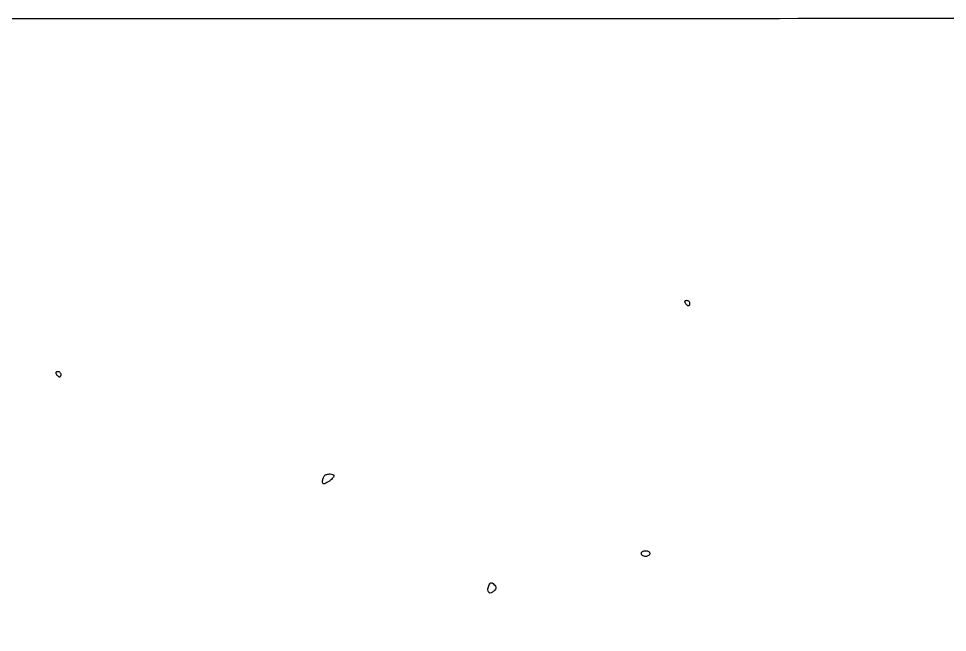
# Model space of a CAD drawing. Extents: x 0 to 4160, y 0 to 3120.
# Drawn here: x 943.2 to 1269.6, y 2904.3 to 3120 of the extents above; entities that cross this region are included whole.
import ezdxf

# ---------------------------------------------------------------- set-up
doc = ezdxf.new("R2010")
doc.units = 0

msp = doc.modelspace()

# ---------------------------------------------------------------- linework, layer by layer
for points in [[(4159.499279, 606.274193, 0.000001), (4159.667734, 974.478125, 0.000057)], [(1464, 3119.996847, 0.000069), (1048.172693, 3119.935785, 0.000194), (757.647081, 3119.740147, 0.000002), (520.492565, 3119.487217, 0.4139)], [(1964.75, 0.149832, 0.000016), (2717.930904, 0.232101, 0.000028), (3351.473438, 0.357111)]]:
    msp.add_lwpolyline(points, format="xyb")
for points in [[(1179, 3020, -0.042167), (1178.967655, 3019.617151, -0.061769), (1178.870461, 3019.29375, -0.081139), (1178.727648, 3019.07446, -0.210953), (1178.559017, 3019, -0.151918), (1178.34829, 3019.065539, -0.038439), (1178.066025, 3019.29375, -0.035638), (1177.768994, 3019.617226, -0.029505), (1177.5, 3020, -0.082592), (1177.343488, 3020.3821, -0.161196), (1177.3746, 3020.70625, -0.182303), (1177.586039, 3020.921712, -0.108972), (1177.940983, 3021, -0.093332), (1178.345238, 3020.923877, -0.09642), (1178.688914, 3020.70625, -0.099167), (1178.918938, 3020.381556, -0.105053)], [(958, 2995, -0.042167), (957.967655, 2994.617151, -0.061769), (957.870461, 2994.29375, -0.081139), (957.727648, 2994.07446, -0.210953), (957.559017, 2994, -0.151918), (957.34829, 2994.065539, -0.038439), (957.066025, 2994.29375, -0.035638), (956.768994, 2994.617226, -0.029505), (956.5, 2995, -0.082592), (956.343488, 2995.3821, -0.161196), (956.3746, 2995.70625, -0.182303), (956.586039, 2995.921712, -0.108972), (956.940983, 2996, -0.093332), (957.345238, 2995.923877, -0.09642), (957.688914, 2995.70625, -0.099167), (957.918938, 2995.381556, -0.105053)], [(1054, 2959.240547, -0.163755), (1053.874713, 2958.868262, -0.033519), (1053.4125, 2958.337283, -0.03201), (1052.765701, 2957.765962, -0.025323), (1052, 2957.232073, -0.016188), (1050.929715, 2956.610893, -0.135791), (1050.389919, 2956.488159, -0.311005), (1050.098838, 2956.709167, -0.079755), (1050, 2957.324859, -0.043592), (1050.049148, 2957.887514, -0.036573), (1050.195833, 2958.468344, -0.038083), (1050.410891, 2958.981844, -0.078323), (1050.666667, 2959.333333, -0.127063), (1051.513934, 2959.832755, -0.077073), (1052.675032, 2959.979848, -0.093453), (1053.650836, 2959.76758, -0.301202)], [(1165, 2932, -0.148195), (1164.884432, 2931.618646, -0.098894), (1164.559375, 2931.29375, -0.082425), (1164.073457, 2931.074694, -0.064853), (1163.5, 2931, -0.064853), (1162.926543, 2931.074694, -0.082425), (1162.440625, 2931.29375, -0.098894), (1162.115568, 2931.618646, -0.148195), (1162, 2932, -0.148195), (1162.115568, 2932.381354, -0.098894), (1162.440625, 2932.70625, -0.082425), (1162.926543, 2932.925306, -0.064853), (1163.5, 2933, -0.064853), (1164.073457, 2932.925306, -0.082425), (1164.559375, 2932.70625, -0.098894), (1164.884432, 2932.381354, -0.148195)], [(1110.216667, 2918.816667, -0.103621), (1109.205275, 2918.155634, -0.29781), (1108.422432, 2918.319633, -0.219336), (1108.091174, 2919.217175, -0.072159), (1108.409244, 2920.624089, -0.040341), (1108.787781, 2921.413665, -0.19067), (1109.174991, 2921.718105, -0.218633), (1109.629413, 2921.653597, -0.053524), (1110.232783, 2921.167217, -0.053474), (1110.739052, 2920.539301, -0.145657), (1110.896548, 2919.996548, -0.143917), (1110.732364, 2919.451783, -0.051746)]]:
    msp.add_lwpolyline(points, format="xyb", close=True)

doc.saveas('drawing.dxf')
